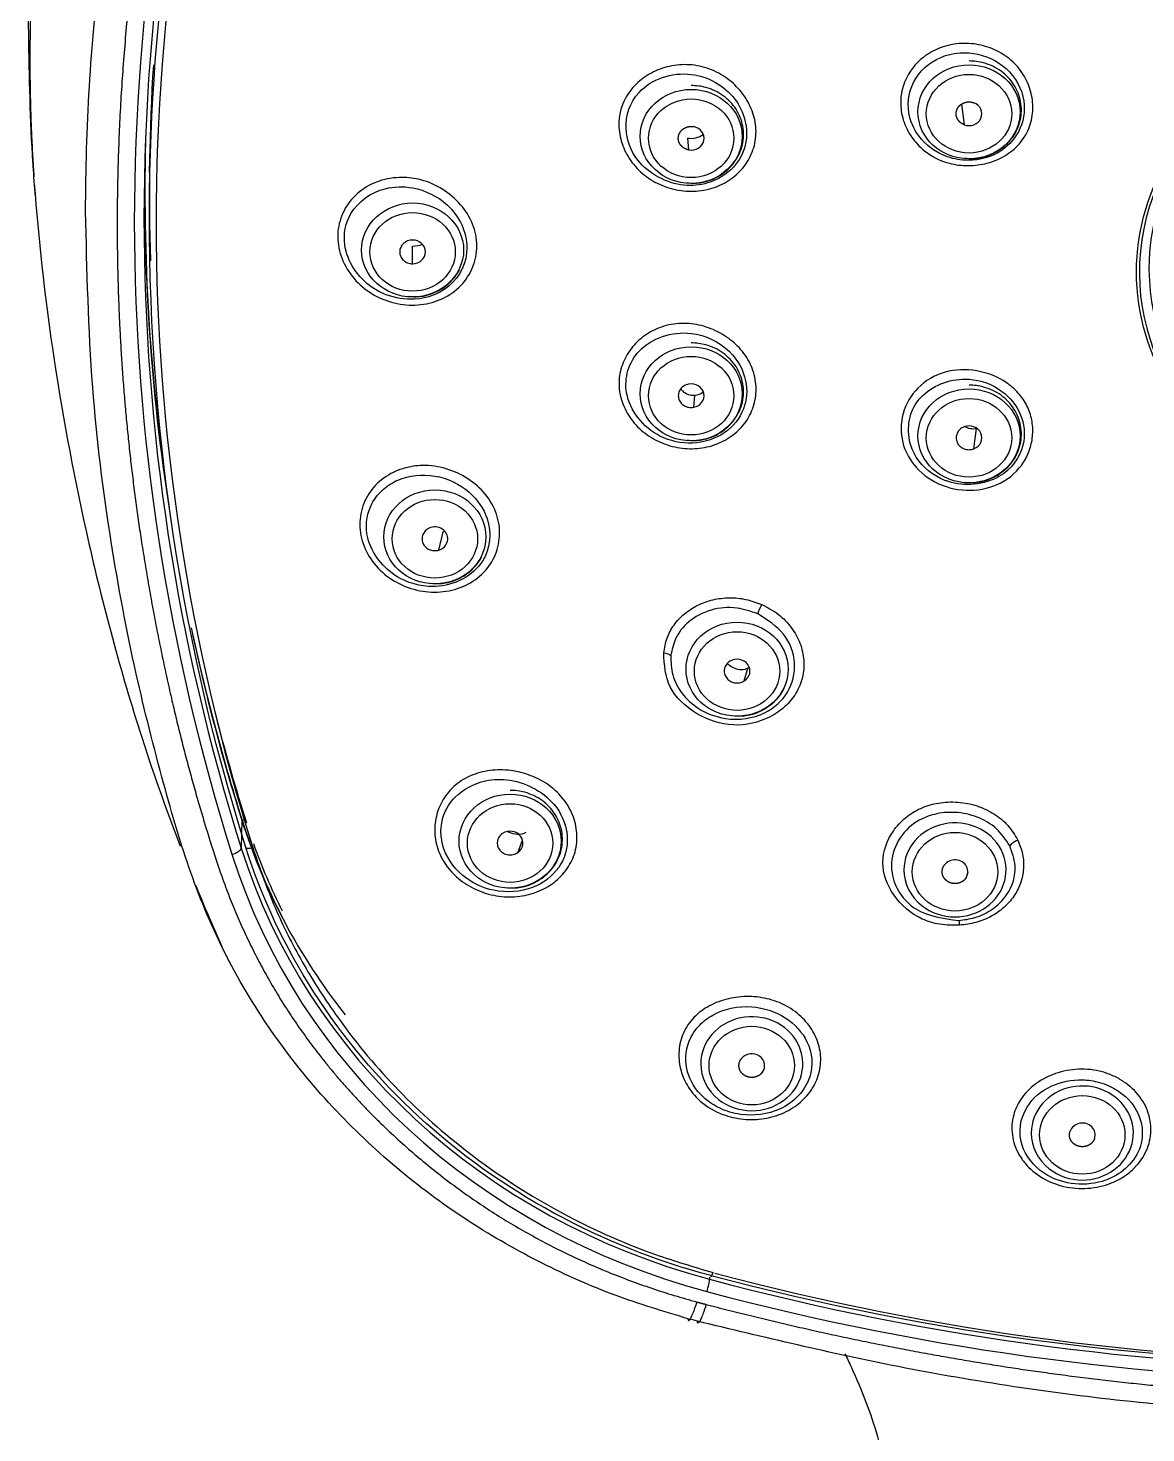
# Model space of a CAD drawing. Extents: x -3383 to -2963, y -4299 to -3705.
# Drawn here: x -3184.34 to -3177.39, y -4042.36 to -4033.63 of the extents above; entities that cross this region are included whole.
import ezdxf

# ---------------------------------------------------------------- set-up
doc = ezdxf.new("R2010")
doc.units = 0
doc.header["$LTSCALE"] = 7
doc.layers.add('6', color=7, linetype='CONTINUOUS')

msp = doc.modelspace()

# ---------------------------------------------------------------- linework, layer by layer
at = {"layer": '6', "color": 3, "linetype": 'Continuous'}
for p, q in [((-3178.535036, -4034.104465), (-3178.518142, -4034.231031)), ((-3180.237886, -4034.313855), (-3180.230209, -4034.387733)), ((-3181.946366, -4035.095195), (-3181.946366, -4034.985553)), ((-3180.198995, -4035.987379), (-3180.191318, -4035.913501)), ((-3178.456913, -4036.245104), (-3178.44002, -4036.118539)), ((-3181.783004, -4036.874575), (-3181.756849, -4036.761119)), ((-3179.884965, -4037.687884), (-3179.863102, -4037.608598)), ((-3183.007631, -4038.553432), (-3183.011323, -4038.726544)), ((-3181.293024, -4038.755227), (-3181.262295, -4038.678314)), ((-3178.494721, -4038.87833), (-3178.508052, -4038.914705)), ((-3179.759489, -4040.093751), (-3179.773037, -4040.121799)), ((-3180.10023, -4041.392456), (-3180.100314, -4041.406142))]:
    msp.add_line(p, q, dxfattribs=at)
at = {"layer": '6', "color": 7, "linetype": 'Continuous'}
msp.add_line((-3183.579302, -4034.373536), (-3183.582714, -4034.526296), dxfattribs=at)
for centre, major_axis, start_param, end_param in [((-3168.346366, -4034.834004), (-15.329478, 0), 6.00085806, 6.56551255), ((-3168.346366, -4034.810765), (15.26948, 0), 2.85926541, 3.4239199), ((-3175.846366, -4035.146589), (-1.582453, 0), 1.74861423, 7.67616373), ((-3175.846366, -4035.123554), (1.522462, 0), 4.89020689, 10.81775638), ((-3168.346366, -4034.661878), (15.236156, 0), 3.0842714, 3.17124584), ((-3178.487528, -4034.162996), (0.08, 0), 4.3196899, 7.46128255), ((-3168.346366, -4034.638638), (15.263838, 0), 3.11485097, 3.28253572), ((-3180.214602, -4034.206102), (-0.119351, 0), 1.37444679, 2.25581003), ((-3180.214602, -4034.315507), (0.08, 0), 4.51603944, 7.65763209), ((-3168.346366, -4034.638638), (-15.265635, 0), 6.26875132, 6.43052484), ((-3181.946366, -4035.021555), (-0.08, 0), 1.57079633, 4.71238898), ((-3181.946366, -4034.834004), (-0.164637, 0), 1.57079633, 1.95421838), ((-3180.214602, -4035.915153), (-0.08, 0), 1.76714587, 4.90873852), ((-3180.214602, -4035.805749), (-0.119351, 0), 1.76714587, 2.25581118), ((-3178.487528, -4036.177069), (-0.08, 0), 1.96349541, 5.10508806), ((-3181.807725, -4036.804538), (-0.08, 0), 1.88495559, 5.02654825), ((-3181.807725, -4036.616988), (-0.164637, 0), 1.88495559, 1.95421832), ((-3168.346366, -4034.638638), (15.263838, 0), 3.33637199, 3.37893282), ((-3168.346366, -4034.638638), (-15.265635, 0), 6.48094672, 6.56551255), ((-3179.92941, -4037.626654), (-0.08, 0), 2.15984495, 5.3014376), ((-3179.92941, -4037.51725), (-0.119351, 0), 2.15984495, 2.25581075), ((-3168.346366, -4034.661878), (15.236156, 0), 3.37744178, 3.4239199), ((-3178.910873, -4037.459532), (-4.265635, 0), 0.28232724, 0.62674215), ((-3181.340046, -4038.695651), (-0.08, 0), 2.19911486, 5.34070751), ((-3178.910873, -4037.654897), (-4.329478, 0), 0.28232724, 1.28846908), ((-3178.910873, -4037.631658), (4.26948, 0), 3.4239199, 4.43006174), ((-3178.910873, -4037.482771), (4.236156, 0), 3.45867896, 3.57385074), ((-3178.574569, -4038.873792), (0.08, 0), 5.69413668, 8.83572934), ((-3178.574569, -4038.86207), (-0.317321, 0), 0.8633488, 1.57079615), ((-3178.574569, -4038.86207), (-0.317321, 0), 1.57079615, 2.23867885), ((-3179.837759, -4040.078514), (0.08, 0), 5.65486678, 8.79645943), ((-3179.837759, -4040.066792), (-0.317321, 0), 0.8633488, 1.57079615), ((-3179.837759, -4040.066792), (-0.317321, 0), 1.57079615, 2.23867885), ((-3177.783329, -4040.509014), (0.08, 0), 5.96902604, 9.1106187), ((-3177.783329, -4040.497292), (-0.317321, 0), 0.8633488, 1.57079615), ((-3177.783329, -4040.497292), (-0.317321, 0), 1.57079615, 2.23867885), ((-3175.846366, -4027.930217), (-15.329478, 0), 1.28846908, 1.85312357), ((-3175.846366, -4027.906978), (15.26948, 0), 4.43006174, 4.99471622)]:
    msp.add_ellipse(centre, major_axis=major_axis, ratio=0.920505, start_param=start_param, end_param=end_param, dxfattribs=at)
for centre in [(-3178.487528, -4034.151274), (-3180.214602, -4034.303785), (-3181.946366, -4035.009833), (-3180.214602, -4035.903431), (-3178.487528, -4036.165347), (-3181.807725, -4036.792817), (-3179.92941, -4037.614932), (-3181.340046, -4038.683929)]:
    msp.add_ellipse(centre, major_axis=(-0.317321, 0), ratio=0.920505, dxfattribs=at)
at = {"layer": '6', "color": 3, "linetype": 'Continuous'}
for centre in [(-3178.487528, -4034.162996), (-3180.214602, -4034.315507), (-3181.946366, -4035.021555), (-3180.214602, -4035.915153), (-3178.487528, -4036.177069), (-3181.807725, -4036.804538), (-3179.92941, -4037.626654), (-3181.340046, -4038.695651), (-3178.574569, -4038.873792), (-3179.837759, -4040.078514), (-3177.783329, -4040.509014)]:
    msp.add_ellipse(centre, major_axis=(0.265359, 0), ratio=0.920505, dxfattribs=at)
for centre, major_axis, ratio, start_param, end_param in [((-3168.346366, -4034.638638), (15.263838, 0), 0.920505, 3.37893282, 3.4239199), ((-3183.005904, -4038.513898), (0.095376, 0.030056), 0.375262, 4.59468056, 4.80033722), ((-3178.910873, -4037.459532), (4.263838, 0), 0.920505, 3.4239199, 3.58922587), ((-3178.574569, -4038.86207), (-0.317321, 0), 0.920505, 2.2386795, 6.28318531), ((-3183.068945, -4038.741725), (-0.057226, -0.018033), 0.375262, 1.45308791, 3.01515759), ((-3178.574569, -4038.86207), (-0.317321, 0), 0.920505, 0, 0.86334861), ((-3179.837759, -4040.066792), (-0.317321, 0), 0.920505, 2.2386795, 6.28318531), ((-3179.837759, -4040.066792), (-0.317321, 0), 0.920505, 0, 0.86334861), ((-3177.783329, -4040.497292), (-0.317321, 0), 0.920505, 2.2386795, 6.28318531), ((-3177.783329, -4040.497292), (-0.317321, 0), 0.920505, 0, 0.86334861), ((-3180.117029, -4041.458979), (-0.015479, -0.057969), 0.108854, 1.18369565, 2.74576533)]:
    msp.add_ellipse(centre, major_axis=major_axis, ratio=ratio, start_param=start_param, end_param=end_param, dxfattribs=at)
at = {"layer": '6', "color": 7, "linetype": 'Continuous'}
for points, degree, knots in [([(-3183.978728, -4034.770891), (-3183.978138, -4034.253345), (-3183.916297, -4033.218396), (-3183.71188, -4032.067788), (-3183.519398, -4031.312201), (-3183.430293, -4030.999411), (-3183.354293, -4030.750379), (-3183.269733, -4030.503658), (-3182.985861, -4029.841295), (-3182.256677, -4028.866739), (-3181.19815, -4028.196078), (-3180.478944, -4027.934516), (-3180.210952, -4027.856957), (-3179.805411, -4027.751831), (-3178.373771, -4027.424977), (-3176.408018, -4027.22904), (-3174.161422, -4027.340986), (-3172.912279, -4027.528385), (-3172.091856, -4027.705184), (-3171.752203, -4027.787067), (-3171.481771, -4027.856927), (-3171.21384, -4027.934676), (-3170.494503, -4028.195771), (-3169.435951, -4028.866835), (-3168.707205, -4029.841368), (-3168.422826, -4030.50361), (-3168.338472, -4030.750388), (-3168.224107, -4031.123837), (-3167.868348, -4032.442294), (-3167.715184, -4033.735799), (-3167.714005, -4034.770891)], 3, [0, 0, 0, 0, 0.0625, 0.125, 0.140625, 0.15625, 0.1640625, 0.171875, 0.1875, 0.25, 0.3125, 0.328125, 0.3359375, 0.34375, 0.375, 0.5, 0.5625, 0.625, 0.640625, 0.65625, 0.6640625, 0.671875, 0.6875, 0.75, 0.8125, 0.828125, 0.8359375, 0.84375, 0.875, 1, 1, 1, 1]), ([(-3179.818651, -4034.345777), (-3179.82659, -4034.383843), (-3179.855381, -4034.45656), (-3179.930949, -4034.547552), (-3180.032618, -4034.612662), (-3180.151766, -4034.645893), (-3180.277595, -4034.646731), (-3180.399975, -4034.613004), (-3180.508679, -4034.548431), (-3180.595329, -4034.45836), (-3180.650325, -4034.349397), (-3180.672213, -4034.219708), (-3180.645261, -4034.091493), (-3180.571013, -4033.985805), (-3180.477974, -4033.912992), (-3180.365565, -4033.866762), (-3180.240603, -4033.851942), (-3180.114071, -4033.874018), (-3179.999692, -4033.930979), (-3179.907257, -4034.014229), (-3179.841789, -4034.116037), (-3179.807929, -4034.229941), (-3179.810767, -4034.307968), (-3179.818651, -4034.345777)], 3, [0, 0, 0, 0, 0.04732969, 0.09409543, 0.14099317, 0.18801784, 0.23498374, 0.28178543, 0.32866668, 0.375845, 0.42299112, 0.46985546, 0.5320197, 0.57828877, 0.62474832, 0.67142663, 0.71841567, 0.76638654, 0.81358141, 0.86019473, 0.90661568, 0.95299026, 1, 1, 1, 1]), ([(-3178.512781, -4034.438773), (-3178.48104, -4034.442848), (-3178.409565, -4034.44219), (-3178.301519, -4034.398122), (-3178.211431, -4034.31461), (-3178.161609, -4034.205115), (-3178.159057, -4034.087597), (-3178.202374, -4033.978789), (-3178.284318, -4033.892703), (-3178.386371, -4033.844583), (-3178.456001, -4033.835456), (-3178.487528, -4033.835288)], 3, [0, 0, 0, 0, 0.08906827, 0.20884762, 0.32867362, 0.44737893, 0.56406047, 0.67923228, 0.79459937, 0.91146481, 1, 1, 1, 1]), ([(-3180.239855, -4034.591284), (-3180.208114, -4034.595359), (-3180.136639, -4034.594702), (-3180.028593, -4034.550633), (-3179.938506, -4034.467121), (-3179.888683, -4034.357627), (-3179.886132, -4034.240109), (-3179.929448, -4034.1313), (-3180.011392, -4034.045215), (-3180.113445, -4033.997094), (-3180.183075, -4033.987968), (-3180.214602, -4033.987799)], 3, [0, 0, 0, 0, 0.08906827, 0.20884762, 0.32867362, 0.44737893, 0.56406047, 0.67923228, 0.79459937, 0.91146481, 1, 1, 1, 1]), ([(-3178.518142, -4034.231031), (-3178.532832, -4034.225408), (-3178.544096, -4034.215067), (-3178.54958, -4034.210033), (-3178.554041, -4034.203906), (-3178.558382, -4034.197943), (-3178.561438, -4034.191177), (-3178.564412, -4034.184594), (-3178.565985, -4034.177361), (-3178.567517, -4034.170324), (-3178.567527, -4034.162996), (-3178.567538, -4034.155867), (-3178.565985, -4034.14863), (-3178.564475, -4034.141589), (-3178.561438, -4034.134815), (-3178.558484, -4034.128225), (-3178.554041, -4034.122086), (-3178.549718, -4034.116114), (-3178.544096, -4034.110924), (-3178.538627, -4034.105876), (-3178.53197, -4034.10177), (-3178.525493, -4034.097775), (-3178.518142, -4034.094961), (-3178.510992, -4034.092224), (-3178.503134, -4034.090775), (-3178.495489, -4034.089366), (-3178.487528, -4034.089356), (-3178.479783, -4034.089346), (-3178.471922, -4034.090775), (-3178.464273, -4034.092166), (-3178.456913, -4034.094961)], 2, [0, 0, 0, 0.125, 0.125, 0.1875, 0.1875, 0.25, 0.25, 0.3125, 0.3125, 0.375, 0.375, 0.4375, 0.4375, 0.5, 0.5, 0.5625, 0.5625, 0.625, 0.625, 0.6875, 0.6875, 0.75, 0.75, 0.8125, 0.8125, 0.875, 0.875, 0.9375, 0.9375, 1, 1, 1]), ([(-3180.230209, -4034.387733), (-3180.245808, -4034.384856), (-3180.259048, -4034.376737), (-3180.265493, -4034.372784), (-3180.271167, -4034.367575), (-3180.276688, -4034.362507), (-3180.28112, -4034.35642), (-3180.285431, -4034.350498), (-3180.288508, -4034.343686), (-3180.291501, -4034.337059), (-3180.293065, -4034.329874), (-3180.294586, -4034.322883), (-3180.294597, -4034.315507), (-3180.294607, -4034.30833), (-3180.293065, -4034.301141), (-3180.291564, -4034.294147), (-3180.288508, -4034.287328), (-3180.285533, -4034.280694), (-3180.281119, -4034.274595), (-3180.276825, -4034.268662), (-3180.271167, -4034.263439), (-3180.265661, -4034.258357), (-3180.259048, -4034.254277), (-3180.252614, -4034.250309), (-3180.245215, -4034.247477), (-3180.238016, -4034.244722), (-3180.23021, -4034.243282), (-3180.222616, -4034.241882), (-3180.214603, -4034.241872), (-3180.206806, -4034.241862), (-3180.198995, -4034.243282)], 2, [0, 0, 0, 0.125, 0.125, 0.1875, 0.1875, 0.25, 0.25, 0.3125, 0.3125, 0.375, 0.375, 0.4375, 0.4375, 0.5, 0.5, 0.5625, 0.5625, 0.625, 0.625, 0.6875, 0.6875, 0.75, 0.75, 0.8125, 0.8125, 0.875, 0.875, 0.9375, 0.9375, 1, 1, 1]), ([(-3181.546775, -4034.984269), (-3181.546587, -4035.030237), (-3181.564742, -4035.120594), (-3181.639885, -4035.23626), (-3181.754796, -4035.317586), (-3181.894371, -4035.357045), (-3182.043174, -4035.350482), (-3182.184949, -4035.298216), (-3182.304367, -4035.206374), (-3182.385637, -4035.08371), (-3182.41978, -4034.945758), (-3182.400535, -4034.809022), (-3182.331891, -4034.69005), (-3182.222872, -4034.602998), (-3182.108629, -4034.564673), (-3181.997502, -4034.556083), (-3181.883751, -4034.570242), (-3181.754868, -4034.627153), (-3181.642457, -4034.723703), (-3181.565582, -4034.846604), (-3181.546962, -4034.93861), (-3181.546775, -4034.984269)], 3, [0, 0, 0, 0, 0.05495771, 0.10949067, 0.1642891, 0.21900389, 0.27365364, 0.32821709, 0.38321975, 0.43799962, 0.49255293, 0.54718051, 0.60179969, 0.65676367, 0.71102375, 0.73867027, 0.78256441, 0.83722023, 0.89144033, 0.9454109, 1, 1, 1, 1]), ([(-3184.298279, -4034.597281), (-3184.27182, -4034.940845), (-3184.19177, -4035.666245), (-3183.98065, -4036.804065), (-3183.707434, -4037.836354), (-3183.48151, -4038.478283), (-3183.390849, -4038.714087)], 3, [0, 0, 0, 0, 0.24173319, 0.51428693, 0.8197161, 1, 1, 1, 1]), ([(-3183.782448, -4034.834194), (-3183.783569, -4035.845799), (-3183.627442, -4036.847096), (-3183.462833, -4037.902785), (-3183.16062, -4038.819572), (-3182.997575, -4039.314182), (-3182.719528, -4039.740736), (-3182.441014, -4040.168007), (-3182.044731, -4040.530398), (-3181.251594, -4041.255701), (-3180.178099, -4041.547725)], 2, [0, 0, 0, 0.25, 0.25, 0.5, 0.5, 0.625, 0.625, 0.75, 0.75, 1, 1, 1]), ([(-3181.97162, -4035.297332), (-3181.939878, -4035.301407), (-3181.868404, -4035.300749), (-3181.760357, -4035.256681), (-3181.689874, -4035.191342), (-3181.66152, -4035.145796), (-3181.655156, -4035.133832)], 3, [0, 0, 0, 0, 0.24111202, 0.56536036, 0.889735, 1, 1, 1, 1]), ([(-3179.818651, -4035.800601), (-3179.810483, -4035.838852), (-3179.80716, -4035.916687), (-3179.838987, -4036.027862), (-3179.905249, -4036.123892), (-3180.000446, -4036.195848), (-3180.114532, -4036.239649), (-3180.239225, -4036.249811), (-3180.363837, -4036.226494), (-3180.47868, -4036.171793), (-3180.572555, -4036.088782), (-3180.644845, -4035.974809), (-3180.672352, -4035.845283), (-3180.647757, -4035.720504), (-3180.592584, -4035.620373), (-3180.508984, -4035.538747), (-3180.401254, -4035.482411), (-3180.277306, -4035.46019), (-3180.150465, -4035.47447), (-3180.032964, -4035.520707), (-3179.932466, -4035.593495), (-3179.855776, -4035.688479), (-3179.826795, -4035.762468), (-3179.818651, -4035.800601)], 3, [0, 0, 0, 0, 0.04724698, 0.09402539, 0.14099374, 0.18805903, 0.23498281, 0.28166512, 0.32854646, 0.37578173, 0.42291062, 0.46971944, 0.53204407, 0.57833518, 0.62474017, 0.67135313, 0.71831337, 0.76631094, 0.8135255, 0.86012091, 0.90651395, 0.95289887, 1, 1, 1, 1]), ([(-3180.239855, -4036.19093), (-3180.208114, -4036.195005), (-3180.136639, -4036.194348), (-3180.028593, -4036.150279), (-3179.938506, -4036.066768), (-3179.888683, -4035.957273), (-3179.886132, -4035.839755), (-3179.929448, -4035.730947), (-3180.011392, -4035.644861), (-3180.113445, -4035.59674), (-3180.183075, -4035.587614), (-3180.214602, -4035.587445)], 3, [0, 0, 0, 0, 0.08906827, 0.20884762, 0.32867362, 0.44737893, 0.56406047, 0.67923228, 0.79459937, 0.91146481, 1, 1, 1, 1]), ([(-3178.289696, -4036.456351), (-3178.347075, -4036.486344), (-3178.48015, -4036.518087), (-3178.683819, -4036.476204), (-3178.834644, -4036.358727), (-3178.915385, -4036.198005), (-3178.911449, -4036.021769), (-3178.817436, -4035.855934), (-3178.643088, -4035.754305), (-3178.435957, -4035.747046), (-3178.276926, -4035.810723), (-3178.178266, -4035.896413), (-3178.123684, -4035.976177), (-3178.09367, -4036.06543), (-3178.088102, -4036.157393), (-3178.105816, -4036.247359), (-3178.15853, -4036.359025), (-3178.231714, -4036.426043), (-3178.289696, -4036.456351)], 3, [0, 0, 0, 0, 0.077861, 0.15638114, 0.23439161, 0.297197, 0.37442081, 0.45207989, 0.53160682, 0.6094745, 0.68677212, 0.72578784, 0.76535465, 0.80445385, 0.84334596, 0.88228885, 0.92132136, 1, 1, 1, 1]), ([(-3180.191318, -4035.913501), (-3180.204867, -4035.915982), (-3180.233051, -4035.91177), (-3180.261327, -4035.89295), (-3180.274886, -4035.878154), (-3180.279149, -4035.872642)], 3, [0, 0, 0, 0, 0.39403062, 0.78806125, 1, 1, 1, 1]), ([(-3178.512781, -4036.452846), (-3178.48104, -4036.456921), (-3178.409565, -4036.456264), (-3178.301519, -4036.412196), (-3178.211431, -4036.328684), (-3178.161609, -4036.219189), (-3178.159057, -4036.101671), (-3178.202374, -4035.992863), (-3178.284318, -4035.906777), (-3178.386371, -4035.858656), (-3178.456001, -4035.84953), (-3178.487528, -4035.849361)], 3, [0, 0, 0, 0, 0.08906827, 0.20884762, 0.32867362, 0.44737893, 0.56406047, 0.67923228, 0.79459937, 0.91146481, 1, 1, 1, 1]), ([(-3178.44002, -4036.118539), (-3178.452947, -4036.123467), (-3178.47887, -4036.123577), (-3178.501344, -4036.114105), (-3178.510449, -4036.108815)], 3, [0, 0, 0, 0, 0.5621533, 1, 1, 1, 1]), ([(-3181.425121, -4036.651084), (-3181.409938, -4036.695482), (-3181.397334, -4036.787952), (-3181.430015, -4036.920947), (-3181.511651, -4037.031618), (-3181.630137, -4037.108185), (-3181.772004, -4037.14245), (-3181.921787, -4037.130414), (-3182.063197, -4037.074111), (-3182.179091, -4036.977814), (-3182.255958, -4036.853541), (-3182.282818, -4036.71555), (-3182.257312, -4036.581014), (-3182.183269, -4036.466507), (-3182.08832, -4036.398141), (-3181.986727, -4036.359555), (-3181.875399, -4036.342433), (-3181.736226, -4036.362394), (-3181.599622, -4036.425116), (-3181.487707, -4036.522995), (-3181.440228, -4036.606909), (-3181.425121, -4036.651084)], 3, [0, 0, 0, 0, 0.05491055, 0.10945216, 0.1643065, 0.21902058, 0.27357374, 0.32814305, 0.38317967, 0.4379154, 0.49248952, 0.54721901, 0.60178004, 0.65667489, 0.71094871, 0.73860163, 0.78248129, 0.83713564, 0.89136466, 0.94536419, 1, 1, 1, 1]), ([(-3181.832978, -4037.080315), (-3181.801237, -4037.08439), (-3181.729762, -4037.083733), (-3181.621716, -4037.039665), (-3181.551233, -4036.974326), (-3181.522878, -4036.928779), (-3181.516515, -4036.916816)], 3, [0, 0, 0, 0, 0.24111202, 0.56536036, 0.889735, 1, 1, 1, 1]), ([(-3179.800613, -4037.27082), (-3179.843033, -4037.255943), (-3179.988723, -4037.204849), (-3180.204147, -4037.272459), (-3180.316974, -4037.416494), (-3180.33334, -4037.494452), (-3180.340778, -4037.529882)], 3, [0, 0, 0, 0, 0.18460099, 0.63400689, 0.83366733, 1, 1, 1, 1]), ([(-3180.340777, -4037.529882), (-3180.340086, -4037.570531), (-3180.338688, -4037.652803), (-3180.276412, -4037.769854), (-3180.16559, -4037.872674), (-3179.981408, -4037.942825), (-3179.757283, -4037.910381), (-3179.598948, -4037.766229), (-3179.553301, -4037.577894), (-3179.622862, -4037.383419), (-3179.741168, -4037.308476), (-3179.800613, -4037.27082)], 3, [0, 0, 0, 0, 0.07978264, 0.16147483, 0.24460601, 0.35309174, 0.50212697, 0.62753885, 0.75287584, 0.87582924, 1, 1, 1, 1]), ([(-3179.863102, -4037.608598), (-3179.874589, -4037.615662), (-3179.902379, -4037.621699), (-3179.942507, -4037.61292), (-3179.971172, -4037.596754), (-3179.985482, -4037.584164), (-3179.989551, -4037.580113)], 3, [0, 0, 0, 0, 0.29118418, 0.58236836, 0.87355254, 1, 1, 1, 1]), ([(-3179.954664, -4037.902431), (-3179.922922, -4037.906506), (-3179.851448, -4037.905849), (-3179.743401, -4037.86178), (-3179.672918, -4037.796442), (-3179.644564, -4037.750895), (-3179.6382, -4037.738931)], 3, [0, 0, 0, 0, 0.24111202, 0.56536036, 0.889735, 1, 1, 1, 1]), ([(-3181.006007, -4038.425826), (-3180.98044, -4038.459112), (-3180.940772, -4038.532004), (-3180.917964, -4038.649601), (-3180.934443, -4038.765524), (-3180.988939, -4038.869254), (-3181.074268, -4038.953336), (-3181.18512, -4039.009706), (-3181.311377, -4039.034318), (-3181.442953, -4039.025835), (-3181.568532, -4038.982606), (-3181.689301, -4038.901669), (-3181.776121, -4038.788268), (-3181.811855, -4038.659366), (-3181.807349, -4038.542749), (-3181.76785, -4038.433438), (-3181.694508, -4038.339577), (-3181.590393, -4038.272505), (-3181.466596, -4038.239367), (-3181.357691, -4038.239811), (-3181.272472, -4038.255841), (-3181.18988, -4038.281905), (-3181.093222, -4038.333273), (-3181.031456, -4038.392693), (-3181.006007, -4038.425826)], 3, [0, 0, 0, 0, 0.04715182, 0.09400646, 0.14100352, 0.18801621, 0.23496756, 0.28183469, 0.32878918, 0.37583591, 0.42277192, 0.46963975, 0.53219871, 0.57854152, 0.62494388, 0.67152841, 0.71839829, 0.76619074, 0.81336882, 0.86007295, 0.88340256, 0.90668348, 0.95306433, 1, 1, 1, 1]), ([(-3181.3653, -4038.971427), (-3181.333558, -4038.975502), (-3181.262083, -4038.974845), (-3181.154037, -4038.930777), (-3181.06395, -4038.847265), (-3181.014128, -4038.73777), (-3181.011576, -4038.620252), (-3181.054892, -4038.511444), (-3181.136836, -4038.425358), (-3181.238889, -4038.377237), (-3181.308519, -4038.368111), (-3181.340046, -4038.367943)], 3, [0, 0, 0, 0, 0.08906827, 0.20884762, 0.32867362, 0.44737893, 0.56406047, 0.67923228, 0.79459937, 0.91146481, 1, 1, 1, 1]), ([(-3178.234676, -4038.712273), (-3178.259265, -4038.674939), (-3178.307969, -4038.600994), (-3178.432756, -4038.528044), (-3178.570178, -4038.498407), (-3178.71702, -4038.512198), (-3178.912263, -4038.604197), (-3179.02142, -4038.863351), (-3178.845057, -4039.136788), (-3178.647411, -4039.16366), (-3178.551782, -4039.176661)], 3, [0, 0, 0, 0, 0.08765582, 0.17361457, 0.259212, 0.33735762, 0.43732782, 0.65512883, 0.83313842, 1, 1, 1, 1]), ([(-3181.243275, -4038.630705), (-3181.257775, -4038.640403), (-3181.294858, -4038.646603), (-3181.33194, -4038.635172), (-3181.350459, -4038.626217), (-3181.353216, -4038.624806)], 3, [0, 0, 0, 0, 0.45921591, 0.91843181, 1, 1, 1, 1]), ([(-3180.091981, -4041.3837), (-3180.77477, -4041.201385), (-3181.405995, -4040.857919), (-3182.411409, -4039.93243), (-3182.784537, -4039.351385), (-3182.982597, -4038.722874)], 3, [0, 0, 0, 0, 0.5, 0.5, 1, 1, 1, 1]), ([(-3182.940156, -4038.722683), (-3182.899329, -4038.840749), (-3182.817681, -4039.076863), (-3182.649087, -4039.41527), (-3182.414907, -4039.79129), (-3182.093295, -4040.189421), (-3181.612497, -4040.632906), (-3181.054511, -4040.994271), (-3180.509925, -4041.237149), (-3180.19861, -4041.329142), (-3180.078696, -4041.364576)], 3, [0, 0, 0, 0, 0.09550359, 0.19099264, 0.28646704, 0.42942977, 0.57225722, 0.76803906, 0.91065231, 1, 1, 1, 1]), ([(-3178.551782, -4039.176661), (-3178.517829, -4039.172279), (-3178.4434, -4039.162671), (-3178.335982, -4039.109527), (-3178.230175, -4039.005362), (-3178.182682, -4038.854702), (-3178.219814, -4038.752984), (-3178.234675, -4038.712273)], 3, [0, 0, 0, 0, 0.14081796, 0.30869369, 0.50144699, 0.80045913, 1, 1, 1, 1]), ([(-3178.508052, -4038.914705), (-3178.516908, -4038.92687), (-3178.530124, -4038.935022), (-3178.536558, -4038.938991), (-3178.543957, -4038.941823), (-3178.551156, -4038.944578), (-3178.558962, -4038.946018), (-3178.566556, -4038.947418), (-3178.574569, -4038.947428), (-3178.582366, -4038.947437), (-3178.590176, -4038.946017), (-3178.597774, -4038.944636), (-3178.605182, -4038.941822), (-3178.612389, -4038.939085), (-3178.619015, -4038.935022), (-3178.62546, -4038.931069), (-3178.631134, -4038.92586), (-3178.636654, -4038.920792), (-3178.641086, -4038.914704), (-3178.645398, -4038.908782), (-3178.648475, -4038.901971), (-3178.651468, -4038.895344), (-3178.653032, -4038.888159), (-3178.654553, -4038.881169), (-3178.654564, -4038.873792), (-3178.654574, -4038.866615), (-3178.653032, -4038.859426), (-3178.651531, -4038.852432), (-3178.648475, -4038.845614), (-3178.645501, -4038.838979), (-3178.641087, -4038.83288)], 2, [0, 0, 0, 0.125, 0.125, 0.1875, 0.1875, 0.25, 0.25, 0.3125, 0.3125, 0.375, 0.375, 0.4375, 0.4375, 0.5, 0.5, 0.5625, 0.5625, 0.625, 0.625, 0.6875, 0.6875, 0.75, 0.75, 0.8125, 0.8125, 0.875, 0.875, 0.9375, 0.9375, 1, 1, 1]), ([(-3180.234592, -4041.65162), (-3180.386567, -4041.605857), (-3180.698031, -4041.51207), (-3181.152157, -4041.310228), (-3181.600487, -4041.054918), (-3182.031529, -4040.739084), (-3182.434178, -4040.362348), (-3182.79569, -4039.924586), (-3183.004906, -4039.58732), (-3183.100143, -4039.402493), (-3183.106797, -4039.389401)], 3, [0, 0, 0, 0, 0.12303259, 0.25214887, 0.3873027, 0.52846643, 0.67561844, 0.82876117, 0.98790125, 1, 1, 1, 1]), ([(-3179.595327, -4039.724363), (-3179.559369, -4039.747365), (-3179.495929, -4039.802718), (-3179.431624, -4039.904324), (-3179.403826, -4040.016072), (-3179.4148, -4040.128412), (-3179.461619, -4040.232574), (-3179.542408, -4040.319576), (-3179.649728, -4040.382151), (-3179.774626, -4040.41577), (-3179.907166, -4040.414787), (-3180.048885, -4040.377491), (-3180.170649, -4040.299683), (-3180.250977, -4040.192179), (-3180.290184, -4040.083357), (-3180.294727, -4039.9701), (-3180.262483, -4039.860244), (-3180.192061, -4039.765037), (-3180.090115, -4039.695194), (-3179.969412, -4039.65478), (-3179.839845, -4039.644541), (-3179.709953, -4039.665545), (-3179.630983, -4039.701555), (-3179.595327, -4039.724363)], 3, [0, 0, 0, 0, 0.04722588, 0.09406354, 0.14105274, 0.1880279, 0.23499858, 0.28201772, 0.32897861, 0.3759347, 0.42288656, 0.46984463, 0.53218058, 0.5784986, 0.62498027, 0.67167038, 0.71862837, 0.76646437, 0.81363616, 0.86033679, 0.9068329, 0.95317095, 1, 1, 1, 1]), ([(-3179.630031, -4039.781716), (-3179.690527, -4039.743008), (-3179.848105, -4039.690448), (-3180.049166, -4039.733579), (-3180.157502, -4039.817933), (-3180.23441, -4039.91555), (-3180.267671, -4040.067558), (-3180.189908, -4040.241114), (-3180.053805, -4040.344908), (-3179.87182, -4040.399399), (-3179.629188, -4040.367566), (-3179.447318, -4040.170552), (-3179.466586, -4039.933915), (-3179.570422, -4039.819857), (-3179.630031, -4039.781716)], 3, [0, 0, 0, 0, 0.08971621, 0.19345579, 0.23924143, 0.27262675, 0.36669905, 0.44999117, 0.52402428, 0.57781501, 0.67971736, 0.80631334, 0.91159734, 1, 1, 1, 1]), ([(-3179.773037, -4040.121799), (-3179.782406, -4040.133634), (-3179.795959, -4040.141303), (-3179.802557, -4040.145036), (-3179.810071, -4040.147598), (-3179.817383, -4040.150091), (-3179.825244, -4040.151248), (-3179.832891, -4040.152372), (-3179.840899, -4040.152093), (-3179.84869, -4040.15182), (-3179.856434, -4040.150119), (-3179.863967, -4040.148464), (-3179.871249, -4040.145385), (-3179.878334, -4040.142389), (-3179.884781, -4040.13809), (-3179.891053, -4040.133908), (-3179.8965, -4040.128498), (-3179.9018, -4040.123234), (-3179.905969, -4040.116991), (-3179.910025, -4040.110917), (-3179.912809, -4040.104), (-3179.915517, -4040.09727), (-3179.916774, -4040.090034), (-3179.917995, -4040.082994), (-3179.917692, -4040.075623), (-3179.917396, -4040.068451), (-3179.915548, -4040.061323), (-3179.91375, -4040.054389), (-3179.910406, -4040.047686), (-3179.907151, -4040.041164), (-3179.90248, -4040.035229)], 2, [0, 0, 0, 0.125, 0.125, 0.1875, 0.1875, 0.25, 0.25, 0.3125, 0.3125, 0.375, 0.375, 0.4375, 0.4375, 0.5, 0.5, 0.5625, 0.5625, 0.625, 0.625, 0.6875, 0.6875, 0.75, 0.75, 0.8125, 0.8125, 0.875, 0.875, 0.9375, 0.9375, 1, 1, 1]), ([(-3177.659223, -4040.117611), (-3177.635134, -4040.124323), (-3177.588616, -4040.141462), (-3177.504413, -4040.188437), (-3177.418636, -4040.268843), (-3177.360417, -4040.388158), (-3177.35103, -4040.516215), (-3177.391574, -4040.638837), (-3177.464021, -4040.725307), (-3177.539741, -4040.779156), (-3177.625741, -4040.821282), (-3177.748226, -4040.848246), (-3177.899745, -4040.836733), (-3178.037543, -4040.781079), (-3178.127881, -4040.704648), (-3178.178822, -4040.6312), (-3178.214609, -4040.552167), (-3178.225968, -4040.466845), (-3178.209736, -4040.371346), (-3178.169153, -4040.280045), (-3178.09558, -4040.204485), (-3178.016252, -4040.155082), (-3177.950508, -4040.126675), (-3177.880186, -4040.107735), (-3177.80686, -4040.099045), (-3177.732137, -4040.10142), (-3177.683182, -4040.110936), (-3177.659223, -4040.117611)], 3, [0, 0, 0, 0, 0.02771278, 0.05513675, 0.10959828, 0.16429528, 0.21892805, 0.27361918, 0.32812209, 0.35555649, 0.38319919, 0.43793717, 0.49243296, 0.54691711, 0.60151864, 0.62922641, 0.65670362, 0.71088728, 0.73848038, 0.78229718, 0.83685806, 0.8640592, 0.89118732, 0.91824643, 0.94528218, 0.97243682, 1, 1, 1, 1]), ([(-3177.707245, -4040.53177), (-3177.712181, -4040.545692), (-3177.722497, -4040.55684), (-3177.727519, -4040.562267), (-3177.733805, -4040.566842), (-3177.739922, -4040.571293), (-3177.74701, -4040.574628), (-3177.753906, -4040.577873), (-3177.761615, -4040.579885), (-3177.769117, -4040.581842), (-3177.777052, -4040.582427), (-3177.784773, -4040.582997), (-3177.792732, -4040.582139), (-3177.800476, -4040.581305), (-3177.808051, -4040.57905), (-3177.815419, -4040.576857), (-3177.822416, -4040.573261), (-3177.829224, -4040.569763), (-3177.835285, -4040.565011), (-3177.841181, -4040.560388), (-3177.84615, -4040.554602), (-3177.850986, -4040.548971), (-3177.85461, -4040.542446), (-3177.858135, -4040.536099), (-3177.86032, -4040.529002), (-3177.862447, -4040.522097), (-3177.863082, -4040.514792), (-3177.863701, -4040.507686), (-3177.86277, -4040.50036), (-3177.861864, -4040.493232), (-3177.859414, -4040.486258)], 2, [0, 0, 0, 0.125, 0.125, 0.1875, 0.1875, 0.25, 0.25, 0.3125, 0.3125, 0.375, 0.375, 0.4375, 0.4375, 0.5, 0.5, 0.5625, 0.5625, 0.625, 0.625, 0.6875, 0.6875, 0.75, 0.75, 0.8125, 0.8125, 0.875, 0.875, 0.9375, 0.9375, 1, 1, 1]), ([(-3180.121668, -4041.562687), (-3179.047119, -4041.842829), (-3178.004836, -4041.987045), (-3176.905092, -4042.139212), (-3175.846366, -4042.139222), (-3174.788054, -4042.139231), (-3173.687897, -4041.987037), (-3172.64582, -4041.842877), (-3171.571064, -4041.562681)], 2, [0, 0, 0, 0.25, 0.25, 0.5, 0.5, 0.75, 0.75, 1, 1, 1]), ([(-3171.516939, -4041.667109), (-3171.82261, -4041.74199), (-3172.466196, -4041.899651), (-3173.496517, -4042.084869), (-3174.634603, -4042.221972), (-3175.977818, -4042.280915), (-3177.426436, -4042.195751), (-3178.873611, -4041.979721), (-3179.760979, -4041.766695), (-3180.176017, -4041.667059)], 3, [0, 0, 0, 0, 0.10811775, 0.22763996, 0.35829423, 0.50004127, 0.68665551, 0.85344336, 1, 1, 1, 1]), ([(-3179.259215, -4041.868715), (-3179.245337, -4041.896867), (-3179.167294, -4042.060481), (-3179.047932, -4042.364447), (-3178.98936, -4042.666398), (-3178.961191, -4042.811621)], 3, [0, 0, 0, 0, 0.09831707, 0.566338, 1, 1, 1, 1])]:
    msp.add_open_spline(points, degree=degree, knots=knots, dxfattribs=at)
at = {"layer": '6', "color": 3, "linetype": 'Continuous'}
for points, degree, knots in [([(-3167.910269, -4034.834194), (-3167.912011, -4033.315713), (-3168.261068, -4031.833229), (-3168.347265, -4031.467145), (-3168.456752, -4031.096142), (-3168.485868, -4030.997479), (-3168.512623, -4030.913885), (-3168.54321, -4030.818317), (-3168.573611, -4030.733319), (-3168.606988, -4030.639998), (-3168.641694, -4030.555095), (-3168.678983, -4030.463872), (-3168.71885, -4030.379869), (-3168.800996, -4030.206781), (-3168.901069, -4030.040129), (-3169.000662, -4029.874279), (-3169.116716, -4029.717075), (-3169.232607, -4029.56009), (-3169.363385, -4029.413894), (-3169.494422, -4029.267409), (-3169.638675, -4029.133777), (-3169.782799, -4029.000263), (-3169.94162, -4028.878415), (-3170.099849, -4028.757022), (-3170.270346, -4028.649057), (-3170.440842, -4028.541094), (-3170.62108, -4028.448225), (-3170.801984, -4028.355013), (-3170.99005, -4028.278439), (-3171.081238, -4028.241311), (-3171.181085, -4028.20629), (-3171.274048, -4028.173684), (-3171.376359, -4028.142294), (-3171.469997, -4028.113564), (-3171.574369, -4028.084993), (-3171.667149, -4028.059595), (-3171.773612, -4028.032933), (-3172.181283, -4027.930835), (-3172.574153, -4027.852131), (-3173.378744, -4027.690947), (-3174.195246, -4027.610059), (-3175.013373, -4027.529011), (-3175.841969, -4027.528792), (-3177.495006, -4027.528355), (-3179.109632, -4027.850448), (-3179.507631, -4027.929843), (-3179.911051, -4028.03078), (-3180.017909, -4028.057516), (-3180.110309, -4028.0827), (-3180.214585, -4028.11112), (-3180.307975, -4028.139605), (-3180.40994, -4028.170705), (-3180.502686, -4028.203041), (-3180.602075, -4028.237692), (-3180.693079, -4028.274553), (-3180.880435, -4028.35044), (-3181.061135, -4028.442987), (-3181.241029, -4028.535121), (-3181.411612, -4028.642439), (-3181.582075, -4028.749682), (-3181.740654, -4028.870526), (-3181.899709, -4028.991732), (-3182.044407, -4029.124865), (-3182.188947, -4029.257852), (-3182.320869, -4029.404429), (-3182.452111, -4029.550249), (-3182.568821, -4029.707331), (-3182.685374, -4029.864201), (-3182.785582, -4030.029905), (-3182.886038, -4030.196021), (-3182.968469, -4030.368484), (-3183.00842, -4030.45207), (-3183.046031, -4030.543325), (-3183.081058, -4030.628313), (-3183.114816, -4030.721886), (-3183.145688, -4030.807462), (-3183.17656, -4030.903261), (-3183.203915, -4030.988145), (-3183.233, -4031.086542), (-3183.344116, -4031.462461), (-3183.42982, -4031.824921), (-3183.780714, -4033.308927), (-3183.782463, -4034.834194)], 2, [0, 0, 0, 0.125, 0.125, 0.15625, 0.15625, 0.1640625, 0.1640625, 0.171875, 0.171875, 0.1796875, 0.1796875, 0.1875, 0.1875, 0.203125, 0.203125, 0.21875, 0.21875, 0.234375, 0.234375, 0.25, 0.25, 0.265625, 0.265625, 0.28125, 0.28125, 0.296875, 0.296875, 0.3125, 0.3125, 0.3203125, 0.3203125, 0.328125, 0.328125, 0.3359375, 0.3359375, 0.34375, 0.34375, 0.375, 0.375, 0.4375, 0.4375, 0.5, 0.5, 0.625, 0.625, 0.65625, 0.65625, 0.6640625, 0.6640625, 0.671875, 0.671875, 0.6796875, 0.6796875, 0.6875, 0.6875, 0.703125, 0.703125, 0.71875, 0.71875, 0.734375, 0.734375, 0.75, 0.75, 0.765625, 0.765625, 0.78125, 0.78125, 0.796875, 0.796875, 0.8125, 0.8125, 0.8203125, 0.8203125, 0.828125, 0.828125, 0.8359375, 0.8359375, 0.84375, 0.84375, 0.875, 0.875, 1, 1, 1]), ([(-3184.33622, -4033.563607), (-3184.33215, -4033.833132), (-3184.327497, -4034.141251), (-3184.309046, -4034.449284), (-3184.306527, -4034.487864)], 3, [0, 0, 0, 0, 0.87474636, 1, 1, 1, 1]), ([(-3178.288494, -4033.78601), (-3178.253475, -4033.806489), (-3178.190591, -4033.857052), (-3178.124848, -4033.954416), (-3178.090363, -4034.063085), (-3178.088758, -4034.175745), (-3178.122389, -4034.284186), (-3178.191605, -4034.376735), (-3178.288765, -4034.443352), (-3178.401787, -4034.481383), (-3178.52215, -4034.489879), (-3178.654975, -4034.465054), (-3178.772535, -4034.395998), (-3178.858393, -4034.296336), (-3178.905951, -4034.189915), (-3178.917576, -4034.076144), (-3178.893725, -4033.965119), (-3178.835728, -4033.866852), (-3178.749177, -4033.78915), (-3178.640525, -4033.738753), (-3178.519486, -4033.7203), (-3178.397587, -4033.73552), (-3178.32262, -4033.766053), (-3178.288494, -4033.78601)], 3, [0, 0, 0, 0, 0.04758419, 0.09425606, 0.140723, 0.18713961, 0.23388488, 0.2812689, 0.32797959, 0.37467691, 0.42131876, 0.46776451, 0.52996956, 0.57683336, 0.62394505, 0.67106436, 0.71796124, 0.76506969, 0.81170989, 0.85871032, 0.90664012, 0.95363115, 1, 1, 1, 1]), ([(-3178.170634, -4034.254942), (-3178.143307, -4034.193449), (-3178.128714, -4034.043897), (-3178.258947, -4033.847818), (-3178.462894, -4033.772554), (-3178.669317, -4033.796133), (-3178.843279, -4033.927076), (-3178.883038, -4034.138028), (-3178.803264, -4034.32505), (-3178.654578, -4034.432553), (-3178.463031, -4034.465168), (-3178.281719, -4034.412095), (-3178.194868, -4034.309474), (-3178.170634, -4034.254942)], 3, [0, 0, 0, 0, 0.09599248, 0.20440384, 0.30343711, 0.36987656, 0.47935172, 0.58501866, 0.65816055, 0.758609, 0.81670147, 0.91487195, 1, 1, 1, 1]), ([(-3179.876155, -4034.347291), (-3179.857501, -4034.254803), (-3179.908574, -4034.04352), (-3180.224683, -4033.865836), (-3180.555467, -4033.979277), (-3180.64694, -4034.242695), (-3180.553377, -4034.496597), (-3180.317961, -4034.62298), (-3180.093187, -4034.600426), (-3179.943234, -4034.509141), (-3179.887272, -4034.402409), (-3179.876155, -4034.347291)], 3, [0, 0, 0, 0, 0.13143967, 0.26622383, 0.42032446, 0.53348156, 0.62888998, 0.77051219, 0.8358059, 0.92166893, 1, 1, 1, 1]), ([(-3181.608163, -4034.9957), (-3181.608285, -4034.900222), (-3181.692102, -4034.722221), (-3181.922954, -4034.611492), (-3182.157435, -4034.617104), (-3182.344798, -4034.751425), (-3182.398142, -4035.011345), (-3182.266964, -4035.212164), (-3182.086687, -4035.303948), (-3181.910866, -4035.332318), (-3181.686118, -4035.248314), (-3181.608046, -4035.087265), (-3181.608163, -4034.9957)], 3, [0, 0, 0, 0, 0.1288274, 0.2311717, 0.30512135, 0.42598904, 0.51850664, 0.65581197, 0.69738919, 0.77426652, 0.87645223, 1, 1, 1, 1]), ([(-3183.106797, -4039.389401), (-3183.19097, -4039.223787), (-3183.338313, -4038.874872), (-3183.507046, -4038.287377), (-3183.681455, -4037.603345), (-3183.835222, -4036.781705), (-3183.954619, -4035.822718), (-3183.970351, -4035.136009), (-3183.978716, -4034.770884)], 3, [0, 0, 0, 0, 0.1164254, 0.23776388, 0.38680432, 0.56352811, 0.76792631, 1, 1, 1, 1]), ([(-3179.876155, -4035.822248), (-3179.890119, -4035.755753), (-3179.968842, -4035.613988), (-3180.241392, -4035.482969), (-3180.56758, -4035.591988), (-3180.666759, -4035.91799), (-3180.465573, -4036.173802), (-3180.201981, -4036.227509), (-3179.998066, -4036.163182), (-3179.873325, -4036.008019), (-3179.863803, -4035.881063), (-3179.876155, -4035.822248)], 3, [0, 0, 0, 0, 0.09405522, 0.20814333, 0.36220132, 0.49175514, 0.6433032, 0.7329348, 0.82605833, 0.91680711, 1, 1, 1, 1]), ([(-3178.170634, -4036.026743), (-3178.194357, -4035.973138), (-3178.27947, -4035.868177), (-3178.516487, -4035.778963), (-3178.749445, -4035.8618), (-3178.881837, -4036.056153), (-3178.86173, -4036.293762), (-3178.703333, -4036.417873), (-3178.523345, -4036.482513), (-3178.290986, -4036.460854), (-3178.127984, -4036.243787), (-3178.143045, -4036.089082), (-3178.170634, -4036.026743)], 3, [0, 0, 0, 0, 0.08389771, 0.18256851, 0.32325628, 0.38307653, 0.52332389, 0.62894413, 0.63930926, 0.78313953, 0.90243406, 1, 1, 1, 1]), ([(-3181.483687, -4036.678867), (-3181.504027, -4036.617309), (-3181.587972, -4036.49439), (-3181.805928, -4036.391775), (-3182.007992, -4036.414467), (-3182.140916, -4036.498527), (-3182.228973, -4036.616779), (-3182.250503, -4036.832939), (-3182.100612, -4037.024926), (-3181.924091, -4037.094125), (-3181.725266, -4037.116314), (-3181.475243, -4036.985991), (-3181.454208, -4036.768084), (-3181.483687, -4036.678867)], 3, [0, 0, 0, 0, 0.08596993, 0.1854434, 0.28576442, 0.33480356, 0.3985722, 0.48885152, 0.62211525, 0.67434279, 0.72526347, 0.87540252, 1, 1, 1, 1]), ([(-3180.385227, -4037.513613), (-3180.380011, -4037.482706), (-3180.369665, -4037.421404), (-3180.324277, -4037.338607), (-3180.259213, -4037.268267), (-3180.175577, -4037.214331), (-3180.079404, -4037.1798), (-3179.976914, -4037.167974), (-3179.873039, -4037.176943), (-3179.808298, -4037.200719), (-3179.775793, -4037.212656)], 3, [0, 0, 0, 0, 0.12528225, 0.24848875, 0.37236372, 0.49970399, 0.62729414, 0.75177474, 0.87537151, 1, 1, 1, 1]), ([(-3179.775793, -4037.212656), (-3179.740001, -4037.231543), (-3179.669185, -4037.268913), (-3179.58812, -4037.354145), (-3179.53299, -4037.452438), (-3179.509219, -4037.559792), (-3179.518188, -4037.667096), (-3179.558651, -4037.76664), (-3179.628876, -4037.852272), (-3179.753612, -4037.936286), (-3179.954405, -4037.98415), (-3180.189516, -4037.905178), (-3180.372482, -4037.735276), (-3180.381, -4037.587137), (-3180.385227, -4037.513613)], 3, [0, 0, 0, 0, 0.06367312, 0.12598017, 0.18796838, 0.25057283, 0.31304415, 0.37473041, 0.43698585, 0.50139787, 0.62481731, 0.75070683, 0.87627023, 1, 1, 1, 1]), ([(-3181.055858, -4038.469236), (-3181.121324, -4038.383469), (-3181.282333, -4038.293633), (-3181.520963, -4038.299941), (-3181.675701, -4038.384538), (-3181.775214, -4038.538989), (-3181.776306, -4038.738797), (-3181.637519, -4038.917502), (-3181.425319, -4039.010264), (-3181.233834, -4038.996363), (-3181.074359, -4038.906825), (-3180.953929, -4038.738291), (-3180.991256, -4038.553869), (-3181.055858, -4038.469236)], 3, [0, 0, 0, 0, 0.13501747, 0.19909329, 0.29371888, 0.35436795, 0.45136272, 0.55083543, 0.62519614, 0.72711339, 0.77421104, 0.86676632, 1, 1, 1, 1]), ([(-3178.546627, -4039.206053), (-3178.587681, -4039.206177), (-3178.667051, -4039.206416), (-3178.821806, -4039.160205), (-3178.970091, -4039.028575), (-3179.049088, -4038.817818), (-3178.985009, -4038.643355), (-3178.887798, -4038.535633), (-3178.790614, -4038.475359), (-3178.677759, -4038.441846), (-3178.556654, -4038.436845), (-3178.436985, -4038.459681), (-3178.329987, -4038.510312), (-3178.24045, -4038.583585), (-3178.203026, -4038.646148), (-3178.184062, -4038.677852)], 3, [0, 0, 0, 0, 0.06417776, 0.12407478, 0.25011032, 0.3766262, 0.49909808, 0.56297671, 0.62456616, 0.68604332, 0.74960208, 0.81326012, 0.8749826, 0.93664703, 1, 1, 1, 1]), ([(-3178.184062, -4038.677852), (-3178.172528, -4038.706681), (-3178.1495, -4038.764241), (-3178.145467, -4038.855755), (-3178.163403, -4038.944867), (-3178.205077, -4039.027666), (-3178.268429, -4039.098851), (-3178.349265, -4039.154344), (-3178.443276, -4039.193523), (-3178.512046, -4039.20186), (-3178.546627, -4039.206053)], 3, [0, 0, 0, 0, 0.12511196, 0.24979547, 0.37454704, 0.49977008, 0.62481219, 0.7492175, 0.87389275, 1, 1, 1, 1]), ([(-3177.67698, -4040.182959), (-3177.711444, -4040.173283), (-3177.812094, -4040.158305), (-3177.990366, -4040.192922), (-3178.16157, -4040.340102), (-3178.193113, -4040.568338), (-3178.050555, -4040.749826), (-3177.851793, -4040.824727), (-3177.698934, -4040.813828), (-3177.576066, -4040.767211), (-3177.475231, -4040.694399), (-3177.386226, -4040.531996), (-3177.43484, -4040.307971), (-3177.596417, -4040.205578), (-3177.67698, -4040.182959)], 3, [0, 0, 0, 0, 0.04515012, 0.12687439, 0.22041057, 0.34059183, 0.44512805, 0.52217462, 0.6025715, 0.62903699, 0.69300473, 0.76692946, 0.89445827, 1, 1, 1, 1])]:
    msp.add_open_spline(points, degree=degree, knots=knots, dxfattribs=at)
for points, degree in [([(-3183.578698, -4034.524132), (-3183.551535, -4033.301549), (-3183.352949, -4032.082254), (-3182.982937, -4030.907734)], 3), ([(-3179.800613, -4037.27082), (-3179.79493, -4037.255256), (-3179.784135, -4037.229958), (-3179.775793, -4037.212656)], 3), ([(-3180.385227, -4037.513613), (-3180.367563, -4037.515907), (-3180.349627, -4037.522472), (-3180.340778, -4037.529882)], 3), ([(-3178.184062, -4038.677852), (-3178.203519, -4038.684922), (-3178.225533, -4038.699894), (-3178.234675, -4038.712273)], 3), ([(-3178.551782, -4039.176661), (-3178.550288, -4039.178771), (-3178.548208, -4039.190631), (-3178.546627, -4039.206053)], 3), ([(-3180.178099, -4041.547725), (-3180.150167, -4041.555318), (-3180.121686, -4041.562745)], 2)]:
    msp.add_open_spline(points, degree=degree, dxfattribs=at)
at = {"layer": '6', "color": 7, "linetype": 'Continuous'}
for points, degree in [([(-3182.94017, -4030.953168), (-3183.337903, -4032.213335), (-3183.743684, -4034.837865), (-3183.337903, -4037.462457), (-3182.94017, -4038.722686)], 3), ([(-3184.319815, -4033.498097), (-3184.336391, -4034.02753), (-3184.300176, -4034.555054)], 2), ([(-3177.221427, -4035.899609), (-3177.36777, -4035.673177), (-3177.524963, -4035.146589), (-3177.36777, -4034.620001), (-3177.221427, -4034.393568)], 3), ([(-3184.306527, -4034.487864), (-3184.302401, -4034.551049), (-3184.297719, -4034.614227), (-3184.292518, -4034.67739)], 3), ([(-3182.982597, -4038.722876), (-3183.411472, -4037.361916), (-3183.610173, -4035.940817), (-3183.578698, -4034.524132)], 3), ([(-3181.946366, -4034.947914), (-3181.956838, -4034.947914), (-3181.977778, -4034.951749), (-3182.004408, -4034.968127), (-3182.0222, -4034.99264), (-3182.028449, -4035.021555), (-3182.0222, -4035.050469), (-3182.004408, -4035.074982), (-3181.977778, -4035.09136), (-3181.956838, -4035.095195), (-3181.946366, -4035.095195)], 3), ([(-3180.230209, -4035.842928), (-3180.24048, -4035.844809), (-3180.260205, -4035.85233), (-3180.282852, -4035.873176), (-3180.295107, -4035.900413), (-3180.295108, -4035.929894), (-3180.282851, -4035.957131), (-3180.260205, -4035.977977), (-3180.230616, -4035.989259), (-3180.209266, -4035.989259), (-3180.198995, -4035.987379)], 3), ([(-3178.518142, -4036.109035), (-3178.527817, -4036.112723), (-3178.545569, -4036.123643), (-3178.563362, -4036.148155), (-3178.56961, -4036.177069), (-3178.563362, -4036.205984), (-3178.545569, -4036.230496), (-3178.518939, -4036.246876), (-3178.487528, -4036.252626), (-3178.466588, -4036.248793), (-3178.456913, -4036.245104)], 3), ([(-3181.832446, -4036.734502), (-3181.842406, -4036.737481), (-3181.861033, -4036.747084), (-3181.880861, -4036.770236), (-3181.889554, -4036.79861), (-3181.88579, -4036.827887), (-3181.870141, -4036.853609), (-3181.84499, -4036.871861), (-3181.814165, -4036.879863), (-3181.792963, -4036.877553), (-3181.783004, -4036.874575)], 3), ([(-3179.973856, -4037.565424), (-3179.982563, -4037.57078), (-3179.997659, -4037.584677), (-3180.009916, -4037.611914), (-3180.009915, -4037.641395), (-3179.99766, -4037.668632), (-3179.975013, -4037.689478), (-3179.945424, -4037.70076), (-3179.913397, -4037.700759), (-3179.893672, -4037.693239), (-3179.884965, -4037.687884)], 3), ([(-3181.387069, -4038.636074), (-3181.395541, -4038.64174), (-3181.410033, -4038.656172), (-3181.421119, -4038.683831), (-3181.419861, -4038.713289), (-3181.406453, -4038.740062), (-3181.382934, -4038.760074), (-3181.352887, -4038.770278), (-3181.320885, -4038.76912), (-3181.301495, -4038.760893), (-3181.293023, -4038.755227)], 3), ([(-3182.982669, -4038.722629), (-3182.984044, -4038.72892), (-3182.962942, -4038.730567), (-3182.94017, -4038.722675)], 3), ([(-3183.294142, -4038.958378), (-3183.242338, -4039.085574), (-3183.188546, -4039.212064), (-3183.132801, -4039.337877)], 3), ([(-3171.600751, -4041.383702), (-3174.355166, -4042.119175), (-3177.336333, -4042.119285), (-3180.090812, -4041.384014)], 3), ([(-3180.066614, -4041.367807), (-3178.697585, -4041.733892), (-3175.846366, -4042.107384), (-3172.995148, -4041.733892), (-3171.626118, -4041.367807)], 3), ([(-3180.176032, -4041.667159), (-3180.195552, -4041.661979), (-3180.215073, -4041.656798), (-3180.234593, -4041.651618)], 3)]:
    msp.add_open_spline(points, degree=degree, dxfattribs=at)
at = {"layer": '6', "color": 3, "linetype": 'Continuous'}
for points, weights in [([(-3180.091981, -4041.383702), (-3180.092131, -4041.403321), (-3180.078697, -4041.36458)], [0.999976800886, 0.772820136285, 0.999968894995]), ([(-3180.121668, -4041.562687), (-3180.156932, -4041.677292), (-3180.171384, -4041.678141)], [1, 0.797569301326, 0.902403780358])]:
    msp.add_rational_spline(points, weights, degree=2, dxfattribs=at)
at = {"layer": '6', "color": 7, "linetype": 'Continuous'}
for points, weights in [([(-3180.234592, -4041.65162), (-3180.230562, -4041.711202), (-3180.178099, -4041.547725)], [1, 0.733766719391, 1]), ([(-3180.171384, -4041.678141), (-3180.175297, -4041.678371), (-3180.176017, -4041.667059)], [0.902403209595, 0.935701661999, 1])]:
    msp.add_rational_spline(points, weights, degree=2, dxfattribs=at)

doc.saveas('drawing.dxf')
